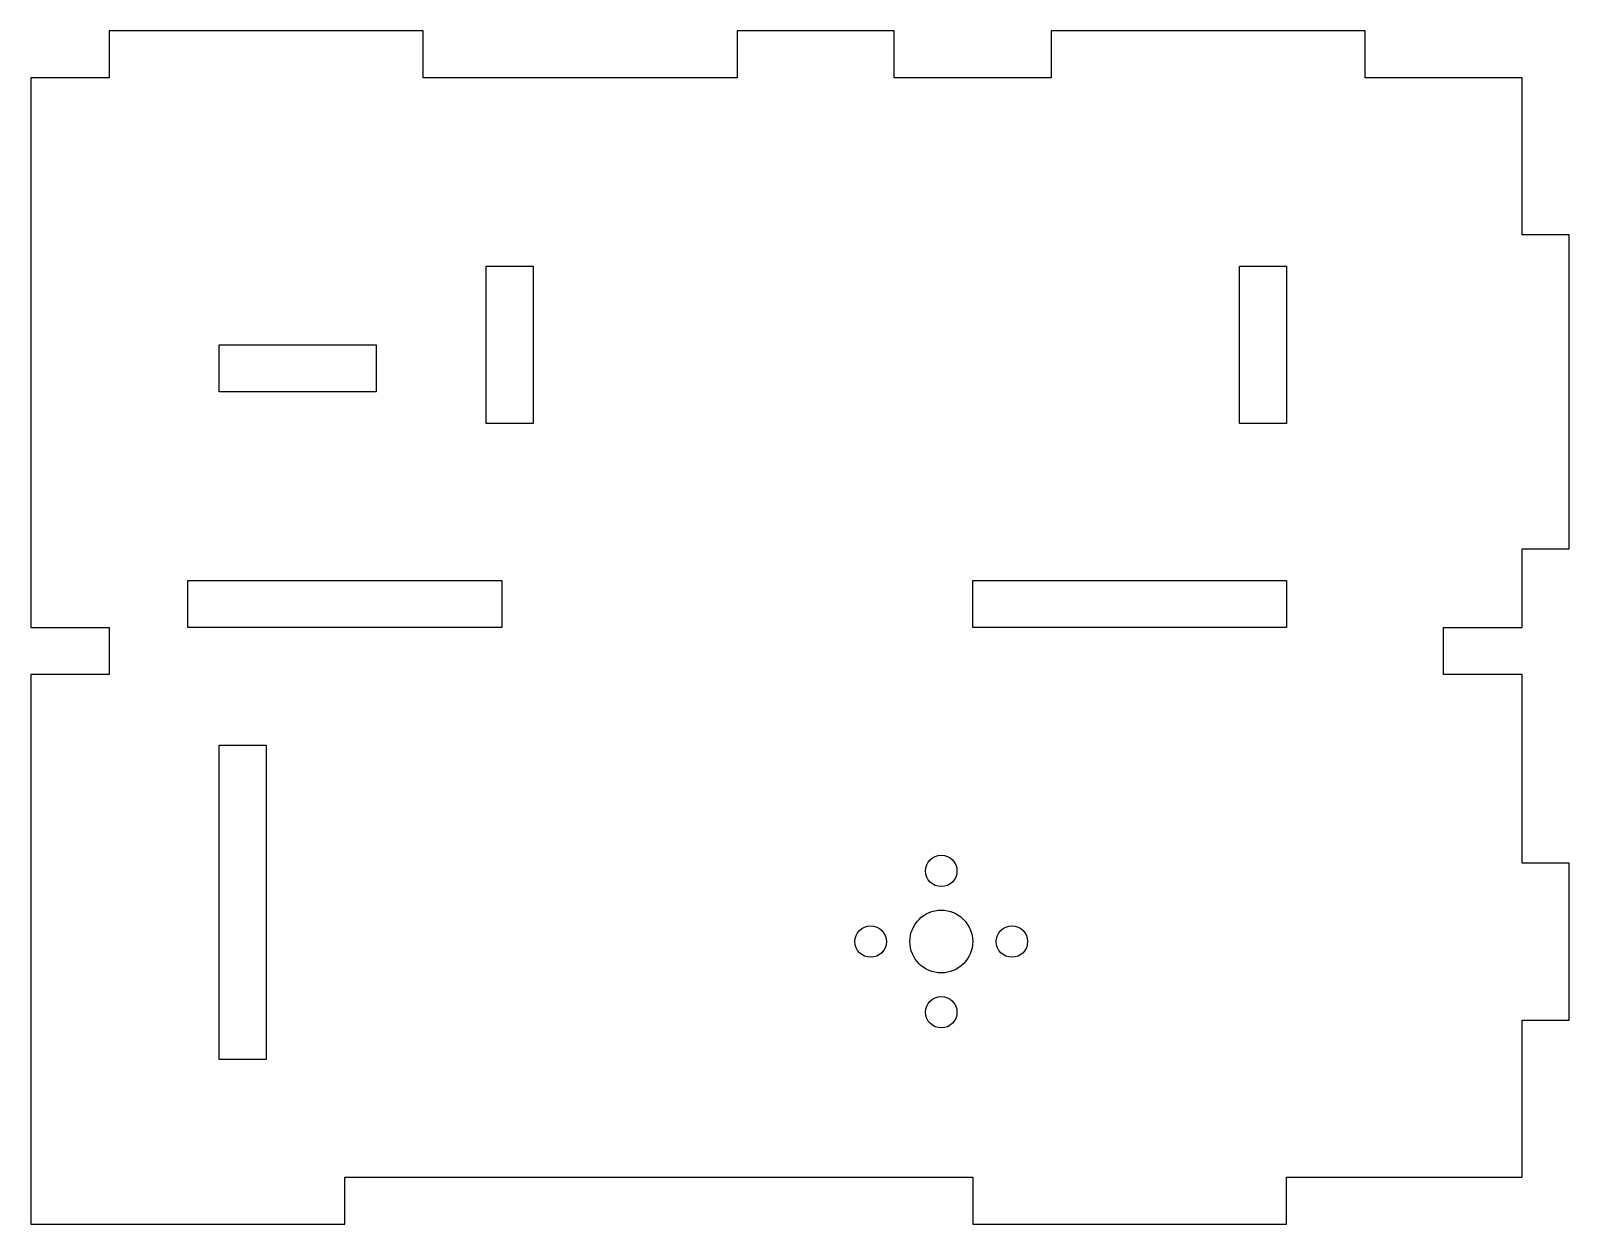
# Model space of a CAD drawing. Header units: millimetres. Extents: x -47.5 to 50.5, y -38 to 38.
import ezdxf

# ---------------------------------------------------------------- set-up
doc = ezdxf.new("R2010")
doc.units = ezdxf.units.MM

msp = doc.modelspace()

# ---------------------------------------------------------------- linework, layer by layer
for points in [[(-42.5, -3), (-47.5, -3), (-47.5, -38), (-27.5, -38), (-27.5, -35), (12.5, -35), (12.5, -38), (32.5, -38), (32.5, -35), (47.5, -35), (47.5, -25), (50.5, -25), (50.5, -15), (47.5, -15), (47.5, -3), (42.5, -3), (42.5, 0), (47.5, 0), (47.5, 5), (50.5, 5), (50.5, 25), (47.5, 25), (47.5, 35), (37.5, 35), (37.5, 38), (17.5, 38), (17.5, 35), (7.5, 35), (7.5, 38), (-2.5, 38), (-2.5, 35), (-22.5, 35), (-22.5, 38), (-42.5, 38), (-42.5, 35), (-47.5, 35), (-47.5, 0), (-42.5, 0)], [(-15.5, 23), (-15.5, 13), (-18.5, 13), (-18.5, 23)], [(32.5, 23), (32.5, 13), (29.5, 13), (29.5, 23)], [(-35.5, 15), (-35.5, 18), (-25.5, 18), (-25.5, 15)], [(-17.5, 3), (-17.5, 0), (-37.5, 0), (-37.5, 3)], [(32.5, 3), (32.5, 0), (12.5, 0), (12.5, 3)], [(-32.5, -7.5), (-32.5, -27.5), (-35.5, -27.5), (-35.5, -7.5)]]:
    msp.add_lwpolyline(points, close=True)
for centre, radius in [((10.5, -15.5), 1), ((10.5, -20), 2), ((6, -20), 1), ((15, -20), 1), ((10.5, -24.5), 1)]:
    msp.add_circle(centre, radius)

doc.saveas('drawing.dxf')
